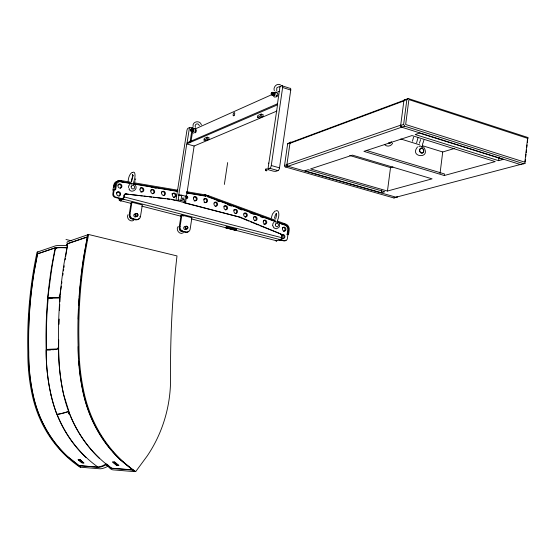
<?xml version="1.0" encoding="UTF-8"?>
<svg xmlns="http://www.w3.org/2000/svg" width="556" height="556" viewBox="0 0 556 556"><rect width="100%" height="100%" fill="white"/><g stroke="black" fill="none" stroke-linecap="round" stroke-linejoin="round"><path stroke-width="0.83" d="M58.727 339.772L58.637 347.75A185.28 164.666 84.2 0 0 63.592 394.378L69.75 414.081A27.32 3.531 -21.5 0 1 68.965 412.913M272.642 225.437L272.899 223.679L273.899 222.365M59.047 324.273L59.2 319.075M59.499 310.408L59.742 304.354M128.457 187.587L128.756 185.746L129.993 184.258M59.86 301.762L59.826 295.827A26.521 2.815 2.8 0 0 59.846 297.022M205.498 196.15L205.56 195.205L206.137 195.01L206.074 195.955L205.498 196.15L186.767 192.995M416.59 142.822L417.994 137.832M128.13 181.159C128.492 178.038 129.263 174.334 132.008 172.429M131.341 181.562L131.967 178.247L133.148 175.759M119.526 198.673C119.179 201.439 125.315 197.602 123.988 195.455A2.002 1.814 67.4 0 1 125.885 193.968L171.922 199.347L240.651 217.375L280.954 234.041A1.883 1.626 76.3 0 1 282.107 236.217L281.892 237.732A1.883 0.862 -75.4 0 1 280.71 239.782L276.589 240.797L191.431 218.904M525.142 161.921L525.434 159.37M525.733 156.82L526.025 154.262M526.219 152.559L526.511 150.009M526.803 147.458L527.095 144.907M527.387 142.35L527.679 139.799M498.628 160.67L503.208 159.419L419.488 133.086L415.165 134.51L498.628 160.67L499.031 157.265M440.032 173.507L442.722 151.976L454.342 148.494M444.265 175.515L495.236 161.594L411.961 135.567L363.923 151.364L444.265 175.515L444.459 173.952L366.619 150.509M276.68 92.845C276.937 91.636 274.747 91.948 274.435 92.921A1.64 0.688 -72.9 0 0 274.226 93.165M423.067 147.125L423.046 146.721L422.199 147.083L422.511 144.643A3.1 1.626 -71.5 0 1 422.914 143.142A9.487 4.928 -71.5 0 0 423.915 140.008M51.993 298.468L47.788 297.752C50.193 281.273 51.868 263.829 55.635 248.073A25.708 4.58 9.7 0 1 66.101 247.879M521.403 164.458A1.376 1.07 76.9 0 1 520.597 164.604L401.682 127.192A1.453 1.175 73.4 0 1 400.674 125.441L403.906 100.622A1.446 1.168 72.4 0 1 405.268 99.635L408.236 98.523L527.595 137.415L528.2 137.728L527.776 138.951M525.045 162.776L525.26 163.443L523.815 163.756L404.65 126.177L403.635 124.419L406.874 99.517L408.236 98.523M61.341 286.159L59.916 294.805A26.528 3.517 7 0 0 59.652 296.084M381.277 192.724L384.801 191.757L308.1 169.726L304.799 170.817L381.277 192.724L381.618 190.138M387.456 191.035L432.082 178.844L352.462 155.138L310.589 168.913L387.456 191.035L390.514 167.62L392.974 166.883M61.688 283.609L61.918 281.906M62.863 275.116L63.106 273.42M287.098 234.576L287.744 234.41L288.39 229.871A4.128 3.558 76 0 0 285.721 225.048L277.604 222.066M394.649 197.54L394.03 198.012L284.943 166.835L284.457 166.022L287.695 143.517L291.254 142.155A1.258 1.063 71.3 0 0 290.01 143.031L287.786 143.858M277.715 222.483L278.16 222.268L277.291 222.449L277.548 220.656A2.224 1.001 -75.1 0 1 277.833 219.578A6.769 3.037 -75 0 0 278.605 212.531A6.769 3.037 -75 0 0 275.574 211.071M397.484 196.407A1.202 0.987 76.4 0 1 396.345 197.283L287.8 166.202A1.258 1.07 72.3 0 1 286.896 164.694L290.01 143.031M63.474 270.883L63.725 269.187M281.774 85.728L289.885 88.293A2.446 1.049 -72.6 0 1 290.753 90.058L279.515 167.863A2.453 1.077 -74.1 0 1 277.986 170.616L276.207 171.227A2.432 0.639 8.1 0 1 272.926 171.033L268.93 169.9A2.439 0.639 8.2 0 1 267.992 168.899L269.757 168.28A2.46 1.07 -74.1 0 0 271.279 165.521L282.629 87.494A2.453 1.042 -72.7 0 0 281.774 85.728L280.002 86.534A2.412 0.778 8.1 0 0 279.772 87.104M262.925 116.545L263.196 114.696L261.153 114.077L257.803 115.516L257.532 117.351L259.569 117.962L262.925 116.545L260.882 115.926L257.532 117.351M272.19 92.553A1.355 1.147 68.3 0 0 272.12 95.166L273.99 95.305L274.365 92.748L272.496 92.609M267.992 168.899L277.548 104.848L186.753 143.914L178.761 195.093L180.415 195.531M277.263 104.347A2.419 0.751 8.2 0 1 277.486 103.798L280.002 86.534M236.446 230.149L236.585 229.225L226.855 226.723L225.993 226.966L225.854 227.897L235.57 230.392L236.446 230.149L226.723 227.647L225.854 227.897M260.882 115.926L261.153 114.077M63.975 267.499L64.225 265.81M226.723 227.647L226.855 226.723M224.36 184.439L227.654 162.595M204.003 140.091L204.267 138.388L207.138 137.158L209.07 137.714L208.806 139.424L205.928 140.64L204.003 140.091L206.874 138.868L208.806 139.424M206.874 138.868L207.138 137.158M186.246 197.853L185.586 202.141A2.141 0.493 9 0 0 184.585 201.328L180.95 200.375L181.756 195.212A2.141 0.5 9.1 0 0 178.942 195.031L178.761 195.093M190.034 142.121L192.279 127.727A2.12 0.605 9.3 0 0 189.471 127.595L188.109 128.214A2.134 0.799 -74.4 0 0 186.892 130.639L176.21 198.909A2.141 0.82 -75.5 0 0 176.78 200.653L178.135 200.181A2.141 0.493 9.1 0 1 180.95 200.375M191.014 141.558L192.557 131.654M192.856 131.438L193.21 129.152L191.57 129.013A1.209 1.056 66.7 0 0 190.326 129.854A1.209 1.056 66.7 0 0 191.215 131.299L192.856 131.438L191.215 131.299M179.247 226.862L181.034 215.394L181.861 215.13L191.91 217.723L190.145 229.162A3.899 3.482 73 0 1 186.1 232.054L185.266 232.297L182.146 231.511A3.899 3.482 72.8 0 1 179.247 226.862L180.075 226.612L181.861 215.13M184.585 201.328L184.933 199.117M185.155 197.644L185.384 196.178L181.756 195.212M276.916 111.047L194.127 146.013L186.378 196.998A2.134 0.5 9.1 0 0 185.384 196.178M65.128 259.902L65.393 258.213M178.135 200.181L178.942 195.031M187.587 142.711A2.127 0.577 9.2 0 0 187.094 142.822L189.471 127.595M65.657 256.531L67.714 243.938L67.394 244.098A26.375 4.844 9.6 0 0 67.054 245.863M135.483 219.766L136.262 219.502A3.975 3.6 69.7 0 0 140.466 216.583L142.336 204.949L131.918 202.266L131.14 202.551L129.256 214.213A3.975 3.607 69.4 0 0 132.245 218.953L135.483 219.766A3.968 3.6 69.6 0 0 138.896 218.64M134.274 184.516L134.142 184.14L133.336 184.432L133.635 182.556A2.342 0.827 -75.6 0 1 133.926 181.416A7.138 2.495 -75.6 0 0 134.927 174.035A7.138 2.495 -75.6 0 0 132.467 172.694M136.262 219.502L133.016 218.682A3.982 3.607 69.4 0 1 130.028 213.942L131.918 202.266M113.862 190.305L112.951 190.069L113.737 185.273A5.393 4.886 66.2 0 1 117.83 181.263M115.488 187.685L115.127 189.881L114.216 189.645L113.577 193.537A3.009 2.731 66.7 0 0 115.843 197.123L121.847 198.673M112.951 190.069L114.765 189.332L115.551 184.522A5.407 4.893 66.3 0 1 120.888 180.547L131.119 182.285M115.148 189.784L115.676 189.568L116.461 184.759A4.406 3.989 66.3 0 1 120.805 181.527L131.89 183.404M119.151 198.819A1.988 0.688 -75.9 0 0 119.596 200.438L123.036 199.117A1.995 0.695 -75.9 0 0 124.113 196.9L124.377 195.309A2.002 1.814 67.4 0 1 126.275 193.815M67.047 245.682A27.73 5.094 9.6 0 1 67.29 243.723L87.355 236.919L87.709 234.82L83.768 256.309A400.403 328.186 83.9 0 0 78.083 344.908A192.015 169.052 84.1 0 0 83.261 393.342A125.121 112.659 85.3 0 0 120.339 459.902L134.705 471.516L135.706 471.592L147.152 456.052A132.495 126.004 88.4 0 0 170.567 377.844A713.57 508.657 85.4 0 1 176.996 255.92L88.633 234.5L67.63 241.693A27.724 5.136 9.6 0 0 66.991 242.798M56.816 248.303L55.155 247.913L37.606 253.856L37.801 251.903L34.097 271.481A367.724 310.345 84.2 0 0 28.599 352.066A175.404 158.14 84.5 0 0 33.256 396.067A114.077 104.987 86.1 0 0 67.394 456.545L80.676 467.116L79.855 467.054A113.91 104.862 86.1 0 1 32.491 396.108A175.147 157.967 84.5 0 1 27.849 352.177A367.224 310.06 84.2 0 1 37.05 252.167L55.642 245.794A27.001 4.851 9.6 0 1 66.984 245.606M271.328 217.966L272.447 214.074L274.9 211.085M274.4 218.299L275.227 215.422L276.61 213.671L275.971 213.525L276.478 215.513L275.644 218.988M87.355 236.919L83.942 256.344A400.25 328.054 83.9 0 0 81.086 277.319M412.42 141.266L413.574 137.137M55.155 247.913L51.729 266.178A379.143 316.705 84.1 0 0 46.162 349.55A181.096 161.914 84.3 0 0 50.992 395.066M37.606 253.856L34.257 271.516A367.579 310.22 84.2 0 0 28.759 352.066A175.237 157.987 84.5 0 0 33.409 396.025A113.917 104.834 86.1 0 0 67.498 456.42L79.077 465.636L98.037 467.13L102.2 465.991L106.266 463.836M135.442 180.102L135.733 178.775M275.401 221.67L207.221 196.615L207.437 195.712L208.02 195.51L275.373 220.287M207.221 196.615L207.798 196.421L208.02 195.51M279.439 226.716L279.501 224.068M420.593 139.625L419.412 143.212M131.619 181.416L132.669 177.176L132.46 174.813L133.35 175.404M134.781 182.25L135.011 181.499M127.887 214.769C126.129 218.251 130.507 222.629 133.843 220.287M195.344 129.242C195.476 128.033 193.578 128.485 193.342 129.284M392.64 143.191C391.459 146.152 386.948 147.222 384.766 144.727M178.142 226.466C175.321 229.718 179.727 235.334 183.404 232.742M190.84 129.826C192.327 128.429 192.077 132.133 190.819 130.333M107.676 464.941A36.216 11.162 -48.4 0 0 111.346 468.34L132.856 470.042L120.457 459.763A124.947 112.5 85.3 0 1 112.764 451.771M79.077 465.636L98.078 467.29A35.403 10.633 -48.4 0 0 106.036 464.816L106.808 465.414L107.669 464.267M274.483 92.456L275.005 92.581M279.015 227.46L276.186 228.829L273.76 227.863M417.57 146.881C408.75 157.431 431.303 159.391 423.88 147.43M106.808 465.414L107.079 465.282A5.094 1.557 -48.9 0 1 107.878 465.094A5.094 1.557 -48.9 0 1 108.072 465.136M192.751 129.36L193.21 129.152M273.781 93.005L274.365 92.748M195.184 128.943L273.58 93.853M276.749 92.435L279.126 91.372M272.12 95.166L273.99 95.305M187.094 142.822L277.486 103.798M122.841 182.18L122.077 182.493L123.043 182.208M113.966 186.865L114.724 186.552M114.216 189.645L113.459 189.95L112.819 193.835A3.002 2.724 66.6 0 0 115.085 197.422L121.083 198.965M123.988 195.455L124.377 195.309M292.296 141.947L404.712 100.045M403.906 100.622L406.874 99.517M129.256 214.213L130.028 213.942M171.922 199.347L171.519 199.486L174.869 200.368M133.336 184.432C133.197 183.612 130.597 183.153 131.466 184.245M284.679 165.459L286.896 164.694M400.674 125.441L403.635 124.419M132.245 218.953L133.016 218.682M139.681 216.854L140.466 216.583M285.582 166.967L287.8 166.202M404.65 126.177L288.043 166.251A1.508 1.286 72.3 0 1 286.959 164.43L400.737 125.142A1.737 1.411 73.4 0 0 401.946 127.248M185.586 202.141L184.217 202.606A2.134 0.827 -75.5 0 1 183.675 202.224M37.474 253.821L55.301 247.781A27.008 4.816 9.6 0 1 66.65 247.608M87.494 236.953L67.728 243.653L64.253 262.356A387.379 321.215 84 0 0 58.637 347.75L58.317 347.813A26.618 1.432 0.2 0 0 58.088 348.341M182.146 231.511L182.973 231.261L186.1 232.054M184.085 202.787L240.651 217.375M281.948 224.652L282.865 224.409M393.898 197.929L396.345 197.283M520.597 164.604L523.815 163.756M259.951 225.666L280.954 234.041M282.107 236.217L281.649 236.335A1.883 1.626 76.3 0 0 281.586 235.445M274.768 92.755L274.845 92.741A1.64 0.688 -72.9 0 1 274.907 94.979A1.64 0.688 -72.9 0 1 273.628 95.396M47.788 297.752L48.261 297.668A25.847 3.329 7 0 1 58.776 297.55M193.599 129.145L193.662 129.138A1.453 0.549 -74.4 0 1 193.655 131.16A1.453 0.549 -74.4 0 1 192.647 131.466M279.362 239.796L280.3 240.004L279.063 239.546L280.53 239.782L279.981 239.865M278.653 86.826L276.784 87.827L276.728 90.816M47.031 349.571L53.842 349.724M47.031 349.919L50.436 350.002M80.14 459.93L79.71 459.902L81.016 460.653M132.981 469.883L111.624 468.201C92.755 454.794 78.445 435.647 69.827 414.241A27.32 3.538 -21.5 0 1 69.236 412.788M275.227 97.3L273.663 96.577M120.444 200.695L119.769 200.431L121.326 200.64L119.936 200.681L121.076 200.904L120.582 200.674M276.172 240.692L275.658 240.769L276.652 240.817A1.877 0.848 -75.5 0 1 276.019 240.428M276.221 240.727C278.25 240.533 273.684 240.22 276.652 240.817M125.885 193.968L128.471 194.28M130.187 194.489L137.937 195.427M139.66 195.636L142.246 195.948M143.962 196.157L147.409 196.574M149.133 196.782L151.712 197.095M153.435 197.304L156.021 197.616M157.744 197.825L165.486 198.756M167.21 198.965L169.795 199.277M134.524 182.861L178.003 190.242M186.531 191.688L206.137 195.01M121.743 180.999L120.367 180.769A5.407 4.893 66.3 0 0 115.036 184.738L114.71 186.74L113.924 187.059L114.265 185.051A5.4 4.886 66.2 0 1 118.365 181.041M204.698 195.059L205.56 195.205M134.448 183.834L177.934 191.195M186.462 192.64L206.074 195.955M131.529 183.647L120.291 181.742A4.406 3.989 66.3 0 0 118.331 181.93M134.072 184.078L177.42 191.41M151.128 187.407L152.831 187.692M154.526 187.977L156.222 188.269M65.983 239.497L71.661 240.852M181.034 215.394L183.543 216.041M232.471 228.634L234.896 229.26M119.596 200.438L131.723 203.552M141.815 206.151L181.339 216.312M124.113 196.9L281.892 237.732M279.995 239.469L284.561 240.644A2.815 2.426 76.5 0 0 287.369 238.545L287.89 234.875L287.084 234.667L287.765 230.031A4.121 3.551 76 0 0 285.096 225.215L278.646 222.859M123.036 199.117L280.71 239.782M279.842 239.886L283.643 240.873A2.808 2.426 76.5 0 0 285.93 240.053M114.765 189.332L115.676 189.568M287.744 234.41L288.55 234.618L289.196 230.08A5.067 4.365 76 0 0 285.923 224.165L277.805 221.184M186.753 143.914L194.127 146.013M269.757 168.28L277.986 170.616M271.279 165.521L279.515 167.863M193.266 132.988L193.835 133.155M192.279 127.727L193.71 128.144M349.745 155.499L390.514 167.62M400.807 138.993L419.71 144.845M422.998 145.867L442.722 151.976M282.629 87.494L290.753 90.058M111.589 468.18L110.29 467.561L109.184 466.109M207.798 196.421L275.171 221.177M216.923 200.785L219.356 201.675M227.467 204.657L231.518 206.144M238.003 208.521L242.055 210.008M250.165 212.99L254.217 214.477M260.708 216.854L263.141 217.75M207.437 195.712L208.278 196.018M282.921 223.463L285.297 224.332M193.745 128.881L193.405 129.235M240.206 217.507L248.893 221.1M250.478 221.747L258.373 225.013M280.578 84.929C276.964 82.747 272.836 87.083 274.296 90.76M67.888 411.815A26.605 3.343 -21.5 0 1 57.101 414.449C65.545 435.369 79.584 454.043 98.037 467.13M277.291 222.449L276.061 221.642L275.248 222.108M78.966 465.782L80.613 467.214L99.774 468.777A35.382 10.682 -48.5 0 0 107.746 466.317A5.094 1.564 -48.9 0 1 108.072 466.157M132.856 470.042L134.642 471.62L113.076 469.862A36.203 11.21 -48.4 0 1 109.581 467.158M422.199 147.083L420.482 145.971L418.918 146.457M129.068 189.415C131.487 193.703 138.381 189.36 135.442 185.315M201.411 124.933C200.181 119.797 191.994 121.277 193.078 126.58M199.409 125.677C198.193 122.174 193.926 124.127 195.392 127.394M274.504 92.838L274.483 92.463M57.344 349.328A26.57 1.376 0.2 0 0 46.176 349.898C46.106 371.234 49.15 392.64 56.323 412.788L57.032 414.296A26.605 3.336 -21.5 0 0 67.818 411.655M192.682 129.346A1.453 0.549 -74.4 0 1 193.439 129.381A1.453 0.549 -74.4 0 1 193.036 131.272A1.453 0.549 -74.4 0 1 192.209 131.57M195.406 129.951A1.181 0.452 -74.4 0 1 195.448 131.105M195.358 131.397A1.181 0.452 -74.4 0 1 194.829 132.154M191.674 131.098A1.209 1.056 66.7 0 1 190.791 129.645A1.209 1.056 66.7 0 1 192.035 128.811M273.691 92.998A1.64 0.688 -72.9 0 1 274.699 93.54A1.64 0.688 -72.9 0 1 273.531 95.736A1.64 0.688 -72.9 0 1 273.323 93.693M276.86 94.951A1.334 0.563 -72.9 0 1 276.61 95.59M276.45 95.847A1.334 0.563 -72.9 0 1 276.103 96.16M272.245 93.13A0.771 0.646 68.3 0 1 272.975 93.992A0.771 0.646 68.3 0 1 272.204 94.61M272.704 94.902A1.355 1.147 68.3 0 1 271.731 93.262A1.355 1.147 68.3 0 1 273.079 92.345M183.682 199.368A0.848 0.758 70.6 0 1 182.604 199.395A0.848 0.758 70.6 0 1 182.5 198.207A0.848 0.758 70.6 0 1 183.577 198.179M183.855 198.77A0.848 0.758 70.6 0 1 183.786 199.187M268.631 163.513A2.439 0.653 8.2 0 1 268.847 163.04M277.208 93.401A1.821 0.771 -72.8 0 1 277.854 94.576A1.821 0.771 -72.8 0 1 276.867 96.73A1.821 0.771 -72.8 0 1 276.047 95.931M195.476 130.041A1.612 0.612 -74.3 0 1 196.351 130.285A1.612 0.612 -74.3 0 1 195.636 132.543A1.612 0.612 -74.3 0 1 194.892 131.904M267.026 170.338A0.959 0.82 71.9 0 1 265.921 170.699A0.959 0.82 71.9 0 1 265.497 169.406A0.959 0.82 71.9 0 1 266.602 169.045M266.63 170.407A0.716 0.612 71.9 0 1 265.796 170.456A0.716 0.612 71.9 0 1 265.601 169.517A0.716 0.612 71.9 0 1 266.4 169.295M521.333 164.326A1.654 1.286 76.8 0 1 520.36 164.5L396.129 197.199A1.446 1.188 76.4 0 0 397.338 196.657M405.526 99.746A1.737 1.404 72.5 0 0 403.892 100.928L289.989 143.302A1.508 1.279 71.3 0 1 291.483 142.246M391.257 141.849A2.523 2.064 73.7 0 1 388.484 142.767M391.104 141.898A2.523 2.064 73.7 0 1 389.944 143.059M193.801 196.963A2.085 1.849 71.1 0 1 196.324 198.902A2.085 1.849 71.1 0 1 194.148 200.945M185.982 195.399A2.099 1.863 70.6 0 1 186.663 196.852M186.239 198.332A2.099 1.863 70.6 0 1 185.878 198.666M118.032 184.522A2.148 1.946 66.2 0 1 120.791 185.252A2.148 1.946 66.2 0 1 120.318 188.15M116.371 192.682A2.148 1.953 66.8 0 1 119.352 192.828A2.148 1.953 66.8 0 1 119.04 195.969M204.566 202.745A2.078 1.835 71.7 0 1 204.101 202.551M203.795 198.999A2.078 1.835 71.7 0 1 206.512 199.924A2.078 1.835 71.7 0 1 205.525 202.725M129.353 188.964A2.141 1.932 67.1 0 1 129.11 188.463M204.768 195.08A16.638 14.727 72.4 0 1 208.173 195.99M140.432 187.991A2.127 1.918 67.9 0 1 143.052 189.971A2.127 1.918 67.9 0 1 140.779 192.049M150.829 190.034A2.12 1.904 68.6 0 1 153.658 190.986A2.12 1.904 68.6 0 1 152.622 193.835M161.587 191.841A2.113 1.89 69.3 0 1 164.263 192.55A2.113 1.89 69.3 0 1 163.811 195.413M172.707 193.418A2.099 1.877 69.9 0 1 175.223 195.1A2.099 1.877 69.9 0 1 173.548 197.491M171.901 193.975A2.099 1.877 69.9 0 1 172.27 193.634M282.656 227.439A2.015 1.737 76 0 1 284.985 229.023A2.015 1.737 76 0 1 283.463 231.345M281.544 235.577A2.015 1.737 76.4 0 1 284.13 234.938A2.015 1.737 76.4 0 1 284.408 238.003A2.015 1.737 76.4 0 1 281.718 237.579M281.6 234.834A2.015 1.737 76.4 0 1 283.97 236.675A2.015 1.737 76.4 0 1 281.948 238.691M253.772 216.861A2.036 1.772 74.6 0 1 256.149 218.473A2.036 1.772 74.6 0 1 254.585 220.808M244.008 213.282A2.043 1.786 74 0 1 246.329 214.644A2.043 1.786 74 0 1 245.279 217.167M233.749 209.897A2.05 1.793 73.5 0 1 236.508 211.051A2.05 1.793 73.5 0 1 234.986 213.657M263.919 220.329A2.029 1.758 75.1 0 1 265.879 222.539A2.029 1.758 75.1 0 1 263.815 224.29M223.839 206.269A2.057 1.807 72.9 0 1 226.521 207.179A2.057 1.807 72.9 0 1 225.548 209.966M214.282 202.398A2.064 1.821 72.3 0 1 216.729 204.045A2.064 1.821 72.3 0 1 215.109 206.408M273.913 227.376A2.022 1.751 75.5 0 1 273.517 227.07M273.204 226.667A2.022 1.751 75.5 0 1 272.878 225.673M281.308 238.315A0.945 0.431 -75.4 0 1 281.086 238.691M280.495 234.159A1.883 1.626 76.3 0 1 280.856 234.368M281.169 234.66A1.883 1.626 76.3 0 1 281.419 235.028M182.973 231.261A3.899 3.489 72.8 0 1 180.075 226.612M188.56 231.171A3.892 3.475 73 0 1 185.266 232.297M186.364 228.773A1.543 1.376 72.9 0 1 184.627 229.461A1.543 1.376 72.9 0 1 183.744 227.571A1.543 1.376 72.9 0 1 185.322 226.563M182.57 230.942A2.127 1.904 72.9 0 1 179.699 228.155M136.345 216.499A1.578 1.425 69.5 0 1 134.51 216.729A1.578 1.425 69.5 0 1 133.871 214.811A1.578 1.425 69.5 0 1 135.476 213.914M131.994 218.765A2.175 1.974 69.4 0 1 129.819 216.673M88.633 234.5A401.008 328.499 83.9 0 0 79.001 344.776A192.32 169.246 84.1 0 0 84.185 393.294A125.322 112.799 85.3 0 0 135.706 471.592M78.215 319.088A400.25 328.054 83.9 0 1 78.542 309.65M78.75 305.369A400.25 328.054 83.9 0 1 79.167 298.537M79.286 296.834A400.25 328.054 83.9 0 1 79.682 291.726M79.821 290.024A400.25 328.054 83.9 0 1 80.203 285.777M80.37 284.081A400.25 328.054 83.9 0 1 80.898 279.008M81.53 383.737A191.841 168.892 84.1 0 0 83.428 393.3A124.947 112.5 85.3 0 0 96.862 429.058M81.391 382.938A191.841 168.892 84.1 0 1 79.32 367.627M79.167 366.008A191.841 168.892 84.1 0 1 78.771 361.15M78.618 358.71A191.841 168.892 84.1 0 1 78.257 346.534M111.075 449.818A124.947 112.5 85.3 0 1 107.829 445.794M107.329 445.141A124.947 112.5 85.3 0 1 97.265 429.788M99.468 458.436A120.582 109.525 85.6 0 1 63.592 394.378C60.25 379.192 58.582 363.659 58.63 348.112A27.279 1.46 0.2 0 0 58.151 348.675M58.727 298.065A25.847 2.662 2.8 0 0 48.17 298.669C46.558 314.592 46.002 333.781 46.655 349.495A25.937 1.355 0.2 0 1 57.247 348.966M86.124 457.595A117.802 107.586 85.8 0 1 50.992 395.066M122.751 199.243C123.953 200.452 125.211 199.104 122.751 199.243M186.545 197.241C187.4 199.611 188.136 195.531 186.545 197.241M191.25 129.777C192.154 132.328 192.967 128.005 191.25 129.777M527.595 138.34L524.864 162.192L405.658 124.509L408.889 99.594L527.595 138.34M79.981 459.687L78.021 459.555L82.052 462.898L84.025 463.044L79.981 459.687M114.696 462.036L112.472 461.89L116.718 465.442L118.949 465.601L114.696 462.036M114.849 462.293L114.362 462.258L115.773 463.065L114.849 462.293M83.581 462.78L81.899 462.655L78.465 459.812A4.67 0.931 36 0 1 83.581 462.78M118.47 465.323L116.565 465.184L112.951 462.161A4.969 1.049 35.7 0 1 118.47 465.323M132.557 175.105L132.328 174.779L132.571 175.161M272.231 93.422A0.771 0.653 68.3 0 0 273.128 94.353A0.771 0.653 68.3 0 0 273.316 93.095A0.771 0.653 68.3 0 0 272.231 93.422M186.26 197.22A0.855 0.758 70.7 0 0 187.289 198.235A0.855 0.758 70.7 0 0 187.504 196.81A0.855 0.758 70.7 0 0 186.26 197.22M234.097 115.439A1.71 0.688 -73.7 0 0 234.521 112.646A1.71 0.688 -73.7 0 0 233.145 114.564A1.71 0.688 -73.7 0 0 234.097 115.439M419.87 149.369A2.488 2.015 74.8 0 0 421.983 153.046A2.488 2.015 74.8 0 0 423.401 149.342A2.488 2.015 74.8 0 0 419.87 149.369M419.717 149.418A2.488 2.015 74.8 0 0 421.83 153.095A2.488 2.015 74.8 0 0 423.248 149.39A2.488 2.015 74.8 0 0 419.717 149.418M131.181 186.656A1.897 1.71 67.2 0 0 133.503 188.908A1.897 1.71 67.2 0 0 134.01 185.76A1.897 1.71 67.2 0 0 131.181 186.656M275.498 224.158A1.793 1.55 75.5 0 0 277.083 226.772A1.793 1.55 75.5 0 0 278.195 224.061A1.793 1.55 75.5 0 0 275.498 224.158M193.446 198.172A2.085 1.849 71.2 0 0 195.955 200.64A2.085 1.849 71.2 0 0 196.483 197.165A2.085 1.849 71.2 0 0 193.446 198.172M172.304 194.628A2.106 1.877 70 0 0 174.848 197.116A2.106 1.877 70 0 0 175.397 193.62A2.106 1.877 70 0 0 172.304 194.628M116.697 193.349A2.155 1.953 66.8 0 0 119.345 195.893A2.155 1.953 66.8 0 0 119.922 192.32A2.155 1.953 66.8 0 0 116.697 193.349M117.983 185.516A2.155 1.946 66.3 0 0 120.624 188.067A2.155 1.946 66.3 0 0 121.201 184.502A2.155 1.946 66.3 0 0 117.983 185.516M204.024 199.486A2.078 1.835 71.7 0 0 205.901 202.523A2.078 1.835 71.7 0 0 207.228 199.402A2.078 1.835 71.7 0 0 204.024 199.486M139.973 189.207A2.134 1.918 67.9 0 0 142.572 191.73A2.134 1.918 67.9 0 0 143.135 188.192A2.134 1.918 67.9 0 0 139.973 189.207M150.836 191.028A2.12 1.904 68.6 0 0 153.414 193.544A2.12 1.904 68.6 0 0 153.977 190.013A2.12 1.904 68.6 0 0 150.836 191.028M161.615 192.835A2.113 1.89 69.3 0 0 164.173 195.337A2.113 1.89 69.3 0 0 164.729 191.827A2.113 1.89 69.3 0 0 161.615 192.835M282.601 228.168A2.015 1.737 76 0 0 284.38 231.108A2.015 1.737 76 0 0 285.624 228.05A2.015 1.737 76 0 0 282.601 228.168M214.102 203.107A2.071 1.821 72.3 0 0 215.964 206.13A2.071 1.821 72.3 0 0 217.285 203.016A2.071 1.821 72.3 0 0 214.102 203.107M263.377 221.135A2.029 1.758 75.1 0 0 265.184 224.096A2.029 1.758 75.1 0 0 266.442 221.024A2.029 1.758 75.1 0 0 263.377 221.135M253.661 217.577A2.036 1.772 74.6 0 0 255.482 220.558A2.036 1.772 74.6 0 0 256.754 217.479A2.036 1.772 74.6 0 0 253.661 217.577M243.882 213.997A2.043 1.786 74.1 0 0 245.71 216.993A2.043 1.786 74.1 0 0 246.989 213.9A2.043 1.786 74.1 0 0 243.882 213.997M234.027 210.397A2.05 1.8 73.5 0 0 235.862 213.4A2.05 1.8 73.5 0 0 237.162 210.3A2.05 1.8 73.5 0 0 234.027 210.397M224.103 206.762A2.064 1.807 72.9 0 0 225.951 209.779A2.064 1.807 72.9 0 0 227.258 206.672A2.064 1.807 72.9 0 0 224.103 206.762M185.204 226.911A1.55 1.383 72.9 0 0 186.607 229.169A1.55 1.383 72.9 0 0 187.608 226.827A1.55 1.383 72.9 0 0 185.204 226.911M185.822 227.008A1.154 1.029 72.9 0 0 186.865 228.69A1.154 1.029 72.9 0 0 187.615 226.945A1.154 1.029 72.9 0 0 185.822 227.008M135.74 214.609A1.175 1.063 69.6 0 0 137.179 215.992A1.175 1.063 69.6 0 0 137.492 214.032A1.175 1.063 69.6 0 0 135.74 214.609M135.101 214.616A1.578 1.432 69.6 0 0 137.033 216.472A1.578 1.432 69.6 0 0 137.457 213.838A1.578 1.432 69.6 0 0 135.101 214.616"/></g></svg>
